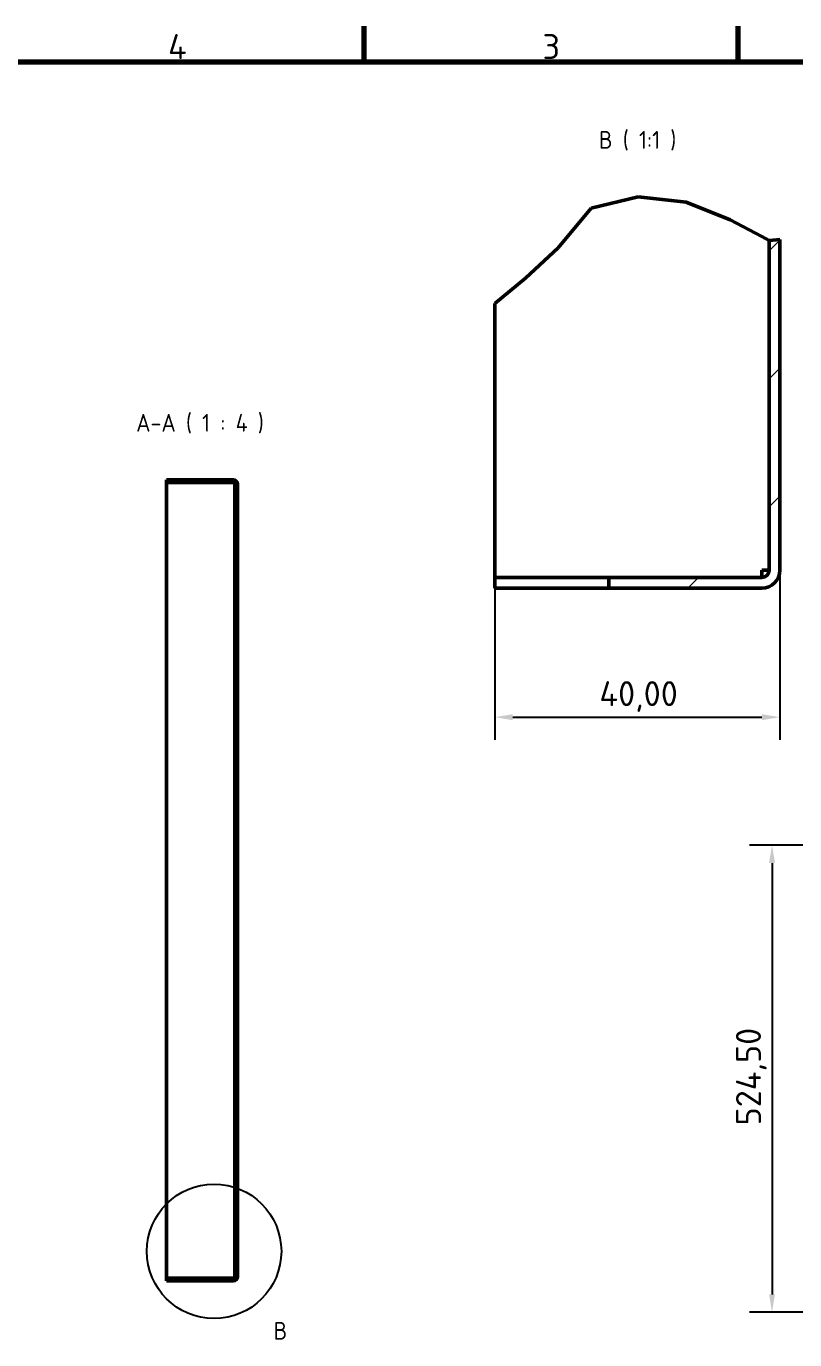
# Model space of a CAD drawing. Header units: millimetres. Extents: x -20 to 3500, y -209 to 1208.
# Drawn here: x 860 to 1292, y 450 to 1188 of the extents above; entities that cross this region are included whole.
import ezdxf

# ---------------------------------------------------------------- set-up
doc = ezdxf.new("R2010")
doc.units = ezdxf.units.MM
doc.header["$LTSCALE"] = 4
for name, color, linetype, lineweight in [('Bemaßung (ISO)', 7, 'Continuous', 25), ('Bruchlinie (ISO)', 7, 'Continuous', 50), ('Detailumgrenzung (ISO)', 7, 'Continuous', 25), ('Rahmen (ISO)', 7, 'Continuous', 70), ('Schraffur (ISO)', 7, 'Continuous', 18), ('Sichtbar (ISO)', 7, 'Continuous', 50), ('Symbol (ISO)', 7, 'Continuous', 25)]:
    doc.layers.add(name, color=color, linetype=linetype, lineweight=lineweight)
doc.styles.add('Bezeichnungstext (DIN)', font='ISOCP.shx')
doc.styles.add('Notiztext (DIN)', font='isocpeur.ttf')
doc.dimstyles.new('Standard (DIN)', dxfattribs={"dimscale": 4, "dimtxt": 3.5, "dimasz": 2.5, "dimexe": 3.175, "dimexo": 0.8, "dimgap": 0.8, "dimtad": 1, "dimrnd": 1e-08, "dimzin": 0, "dimtxsty": 'Notiztext (DIN)', "dimcen": 0.09, "dimdle": 10, "dimclrd": 256, "dimclre": 256, "dimclrt": 256, "dimadec": 0, "dimazin": 0, "dimtfac": 1, "dimtmove": 0, "dimatfit": 3, "dimfxl": 1, "dimtolj": 1, "dimtzin": 0, "dimlwd": -1, "dimlwe": -1, "dimarcsym": 0})

# ---------------------------------------------------------------- blocks, each defined once
blk = doc.blocks.new('Ränder BFE_Rahmen')
at = {"layer": 'Rahmen (ISO)'}
for p, q in [((262.5, 292), (262.5, 297)), ((315, 292), (315, 297)), ((5, 292), (415, 292))]:
    blk.add_line(p, q, dxfattribs=at)
at = {"layer": 'Symbol (ISO)', "char_height": 3.5, "attachment_point": 8, "style": 'Notiztext (DIN)'}
for s, insert in [('4', (236.25, 292.4)), ('3', (288.75, 292.4))]:
    blk.add_mtext(s, dxfattribs=dict(at, insert=insert))
blk = doc.blocks.new('2DDetail0')
at = {"layer": 'Detailumgrenzung (ISO)'}
blk.add_circle((241.41, 125), 9.44, dxfattribs=at)
at = {"layer": 'Detailumgrenzung (ISO)', "insert": (249.77, 112.59), "char_height": 2.5, "attachment_point": 7, "style": 'Bezeichnungstext (DIN)'}
blk.add_mtext('B', dxfattribs=at)
blk = doc.blocks.new('*D20')
at = {"layer": 'Bemaßung (ISO)', "transparency": 16777216}
for p, q in [((1283.38, 879.28), (1283.38, 787.28)), ((1123.38, 875.28), (1123.38, 787.28)), ((1133.38, 799.98), (1273.38, 799.98))]:
    blk.add_line(p, q, dxfattribs=at)
for points in [[(1133.38, 801.64), (1133.38, 798.31), (1123.38, 799.98)], [(1273.38, 801.64), (1273.38, 798.31), (1283.38, 799.98)]]:
    blk.add_solid(points, dxfattribs=at)
at = {"layer": 'Defpoints', "color": 0, "transparency": 16777216}
for p in [(1123.38, 878.48), (1283.38, 882.48), (1283.38, 799.98)]:
    blk.add_point(p, dxfattribs=at)
at = {"layer": 'Bemaßung (ISO)', "transparency": 16777216, "insert": (1182.03, 811.58), "char_height": 14, "attachment_point": 4, "style": 'Notiztext (DIN)'}
blk.add_mtext('\\A1;40,00', dxfattribs=at)
blk = doc.blocks.new('*D23')
at = {"layer": 'Bemaßung (ISO)', "transparency": 16777216}
for p, q in [((1356.35, 728.07), (1266.33, 728.07)), ((1279.03, 718.07), (1279.03, 475.82)), ((1356.35, 465.82), (1266.33, 465.82))]:
    blk.add_line(p, q, dxfattribs=at)
for points in [[(1277.36, 718.07), (1280.69, 718.07), (1279.03, 728.07)], [(1277.36, 475.82), (1280.69, 475.82), (1279.03, 465.82)]]:
    blk.add_solid(points, dxfattribs=at)
at = {"layer": 'Defpoints', "color": 0, "transparency": 16777216}
for p in [(1359.55, 728.07), (1279.03, 465.82), (1359.55, 465.82)]:
    blk.add_point(p, dxfattribs=at)
at = {"layer": 'Bemaßung (ISO)', "transparency": 16777216, "insert": (1267.43, 570.69), "char_height": 14, "attachment_point": 4, "rotation": 90, "style": 'Notiztext (DIN)'}
blk.add_mtext('\\A1;524,50', dxfattribs=at)

msp = doc.modelspace()

# ---------------------------------------------------------------- hatches: boundary and pattern name
at = {"layer": 'Schraffur (ISO)'}
h = msp.add_hatch(dxfattribs=at)
h.set_pattern_fill('ANSI31', color=256, scale=406.4, style=0)
h.set_pattern_definition([(45, (0, 0), (-35.921, 35.921), [])])
edge = h.paths.add_edge_path()
edge.add_line((1277.5654, 1067.6696), (1283.3811, 1068.1636))
edge.add_line((1283.3811, 1068.1636), (1283.3811, 882.4813))
edge.add_ellipse((1273.3811, 882.4813), major_axis=(10, 0), ratio=1, start_angle=270, end_angle=360, ccw=False)
edge.add_line((1273.3811, 872.4813), (1187.3811, 872.4813))
edge.add_line((1187.3811, 872.4813), (1187.3811, 878.4813))
edge.add_line((1187.3811, 878.4813), (1273.3811, 878.4813))
edge.add_ellipse((1273.3811, 882.4813), major_axis=(0, -4), ratio=1, start_angle=0, end_angle=90)
edge.add_line((1277.3811, 882.4813), (1277.3811, 1067.7665))
edge.add_line((1277.3811, 1067.7665), (1277.5654, 1067.6696))
h = msp.add_hatch(dxfattribs=at)
h.set_pattern_fill('ANSI31', color=256, scale=101.6, style=0)
h.set_pattern_definition([(45, (0, 0), (-8.98026, 8.98026), [])])
h.paths.add_polyline_path([(977.3078, 687.4389), (978.8078, 687.4389), (978.8078, 691.5039), (977.3078, 691.5039)])
h.paths.add_polyline_path([(978.8078, 613.2222), (977.3078, 613.2222), (977.3078, 586.4675), (978.8078, 586.4675)])
h.paths.add_polyline_path([(977.3078, 541.0841), (978.8078, 541.0841), (978.8078, 577.349), (977.3078, 577.349)])
h.paths.add_polyline_path([(978.8078, 724.1477), (977.3078, 724.1477), (977.3078, 720.5669), (978.8078, 720.5669)])
h.paths.add_polyline_path([(978.8078, 731.9921), (977.3078, 731.9921), (977.3078, 728.5924), (978.8078, 728.5924)])
h.paths.add_polyline_path([(978.8078, 716.1222), (977.3078, 716.1222), (977.3078, 700.564), (978.8078, 700.564)])
h.paths.add_polyline_path([(977.3078, 765.8319), (978.8078, 765.8319), (978.8078, 787.868), (977.3078, 787.868)])
h.paths.add_polyline_path([(978.8078, 756.7134), (977.3078, 756.7134), (977.3078, 736.4368), (978.8078, 736.4368)])
h.paths.add_polyline_path([(977.3078, 656.8453), (978.8078, 656.8453), (978.8078, 683.2728), (977.3078, 683.2728)])
h.paths.add_polyline_path([(978.8078, 649.0859), (977.3078, 649.0859), (977.3078, 622.3403), (978.8078, 622.3403)])
h.paths.add_polyline_path([(977.3078, 844.0555), (978.8078, 844.0555), (978.8078, 859.6137), (977.3078, 859.6137)])
h.paths.add_polyline_path([(978.8078, 832.0636), (977.3078, 832.0636), (977.3078, 808.1826), (978.8078, 808.1826)])
edge = h.paths.add_edge_path()
edge.add_line((954.8078, 484.8431), (954.8078, 483.3431))
edge.add_line((954.8078, 483.3431), (976.3078, 483.3431))
edge.add_ellipse((976.3078, 485.8431), major_axis=(2.5, 0), ratio=1, start_angle=270, end_angle=360)
edge.add_line((978.8078, 485.8431), (978.8078, 536.6087))
edge.add_line((978.8078, 536.6087), (977.3078, 536.6087))
edge.add_line((977.3078, 536.6087), (977.3078, 485.8431))
edge.add_ellipse((976.3078, 485.8431), major_axis=(0, -1), ratio=1, start_angle=0, end_angle=90, ccw=False)
edge.add_line((976.3078, 484.8431), (954.8078, 484.8431))
edge = h.paths.add_edge_path()
edge.add_line((938.8078, 931.8431), (976.3078, 931.8431))
edge.add_ellipse((976.3078, 930.8431), major_axis=(1, 0), ratio=1, start_angle=0, end_angle=90, ccw=False)
edge.add_line((977.3078, 930.8431), (977.3078, 879.9284))
edge.add_line((977.3078, 879.9284), (978.8078, 879.9284))
edge.add_line((978.8078, 879.9284), (978.8078, 930.8431))
edge.add_ellipse((976.3078, 930.8431), major_axis=(0, 2.5), ratio=1, start_angle=270, end_angle=360)
edge.add_line((976.3078, 933.3431), (938.8078, 933.3431))
edge.add_line((938.8078, 933.3431), (938.8078, 931.8431))

# ---------------------------------------------------------------- linework, layer by layer
at = {"layer": 'Bruchlinie (ISO)'}
for p, q in [((1177.3781, 1085.772), (1203.7673, 1092.2075)), ((1203.7673, 1092.2075), (1230.7661, 1089.2298)), ((1158.9497, 1063.4792), (1177.3781, 1085.772)), ((1230.7661, 1089.2298), (1255.4852, 1079.2787)), ((1255.4852, 1079.2787), (1273.3811, 1069.8696)), ((1273.3811, 1069.8696), (1277.3811, 1067.7665)), ((1140.5767, 1046.5732), (1158.9497, 1063.4792)), ((1277.3811, 1067.7665), (1277.5654, 1067.6696)), ((1277.5654, 1067.6696), (1283.3811, 1068.1636)), ((1123.3811, 1032.2355), (1140.5767, 1046.5732))]:
    msp.add_line(p, q, dxfattribs=at)
at = {"layer": 'Sichtbar (ISO)'}
for p, q in [((1277.3811, 1067.7665), (1277.3811, 882.4813)), ((1283.3811, 882.4813), (1283.3811, 1068.1636)), ((1123.3811, 878.4813), (1123.3811, 1032.2355)), ((976.3078, 933.3431), (938.8078, 933.3431)), ((938.8078, 933.3431), (938.8078, 931.8431)), ((938.8078, 931.8431), (976.3078, 931.8431)), ((938.8078, 484.8431), (938.8078, 931.8431)), ((976.3078, 930.8431), (976.3078, 931.8431)), ((976.3078, 930.8431), (976.4073, 930.8431)), ((977.3078, 930.8431), (976.4073, 930.8431)), ((977.3078, 930.8431), (977.3078, 879.9284)), ((978.8078, 879.9284), (978.8078, 930.8431)), ((977.3078, 879.9284), (978.8078, 879.9284)), ((977.3078, 875.4837), (977.3078, 879.9284)), ((978.8078, 879.9284), (978.8078, 875.4837)), ((1123.3811, 878.4813), (1171.3811, 878.4813)), ((1123.3811, 872.4813), (1123.3811, 878.4813)), ((1171.3811, 878.4813), (1187.3811, 878.4813)), ((1273.3811, 878.4813), (1187.3811, 878.4813)), ((1187.3811, 878.4813), (1187.3811, 872.4813)), ((1273.7789, 882.4813), (1273.3811, 882.4813)), ((1273.3811, 878.4813), (1273.3811, 882.4813)), ((1277.3811, 882.4813), (1273.7789, 882.4813)), ((977.3078, 859.6137), (977.3078, 875.4837)), ((978.8078, 875.4837), (977.3078, 875.4837)), ((978.8078, 875.4837), (978.8078, 859.6137)), ((1171.3811, 872.4813), (1123.3811, 872.4813)), ((1187.3811, 872.4813), (1171.3811, 872.4813)), ((1187.3811, 872.4813), (1273.3811, 872.4813)), ((978.8078, 859.6137), (977.3078, 859.6137)), ((977.3078, 859.6137), (977.3078, 844.0555)), ((978.8078, 844.0555), (978.8078, 859.6137)), ((977.3078, 844.0555), (978.8078, 844.0555)), ((977.3078, 833.3269), (977.3078, 844.0555)), ((978.8078, 844.0555), (978.8078, 833.3269)), ((977.3078, 832.0636), (977.3078, 833.3269)), ((978.8078, 833.3269), (977.3078, 833.3269)), ((978.8078, 832.0636), (977.3078, 832.0636)), ((977.3078, 832.0636), (977.3078, 808.1826)), ((978.8078, 833.3269), (978.8078, 832.0636)), ((978.8078, 808.1826), (978.8078, 832.0636)), ((977.3078, 808.1826), (978.8078, 808.1826)), ((977.3078, 787.868), (977.3078, 808.1826)), ((978.8078, 808.1826), (978.8078, 787.868)), ((978.8078, 787.868), (977.3078, 787.868)), ((977.3078, 787.868), (977.3078, 765.8319)), ((978.8078, 765.8319), (978.8078, 787.868)), ((977.3078, 765.8319), (978.8078, 765.8319)), ((977.3078, 762.0967), (977.3078, 765.8319)), ((978.8078, 762.0967), (977.3078, 762.0967)), ((977.3078, 756.7134), (977.3078, 762.0967)), ((978.8078, 765.8319), (978.8078, 762.0967)), ((978.8078, 762.0967), (978.8078, 756.7134)), ((978.8078, 756.7134), (977.3078, 756.7134)), ((977.3078, 756.7134), (977.3078, 736.4368)), ((978.8078, 736.4368), (978.8078, 756.7134)), ((977.3078, 736.4368), (978.8078, 736.4368)), ((977.3078, 731.9921), (977.3078, 736.4368)), ((978.8078, 731.9921), (977.3078, 731.9921)), ((977.3078, 731.9921), (977.3078, 728.5924)), ((978.8078, 736.4368), (978.8078, 731.9921)), ((978.8078, 728.5924), (978.8078, 731.9921)), ((977.3078, 728.5924), (978.8078, 728.5924)), ((977.3078, 724.1477), (977.3078, 728.5924)), ((978.8078, 724.1477), (977.3078, 724.1477)), ((977.3078, 724.1477), (977.3078, 720.5669)), ((978.8078, 728.5924), (978.8078, 724.1477)), ((978.8078, 720.5669), (978.8078, 724.1477)), ((977.3078, 720.5669), (978.8078, 720.5669)), ((977.3078, 716.1222), (977.3078, 720.5669)), ((978.8078, 716.1222), (977.3078, 716.1222)), ((977.3078, 716.1222), (977.3078, 700.564)), ((978.8078, 720.5669), (978.8078, 716.1222)), ((978.8078, 700.564), (978.8078, 716.1222)), ((977.3078, 700.564), (978.8078, 700.564)), ((977.3078, 691.5039), (977.3078, 700.564)), ((978.8078, 700.564), (978.8078, 691.5039)), ((977.3078, 691.5039), (977.3078, 687.4389)), ((978.8078, 691.5039), (977.3078, 691.5039)), ((977.3078, 687.4389), (978.8078, 687.4389)), ((977.3078, 683.2728), (977.3078, 687.4389)), ((978.8078, 687.4389), (978.8078, 691.5039)), ((978.8078, 687.4389), (978.8078, 683.2728)), ((978.8078, 683.2728), (977.3078, 683.2728)), ((977.3078, 683.2728), (977.3078, 656.8453)), ((978.8078, 656.8453), (978.8078, 683.2728)), ((977.3078, 656.8453), (978.8078, 656.8453)), ((977.3078, 654.1018), (977.3078, 656.8453)), ((978.8078, 656.8453), (978.8078, 654.1018)), ((977.3078, 649.0859), (977.3078, 654.1018)), ((978.8078, 654.1018), (977.3078, 654.1018)), ((978.8078, 654.1018), (978.8078, 649.0859)), ((978.8078, 649.0859), (977.3078, 649.0859)), ((977.3078, 649.0859), (977.3078, 622.3403)), ((978.8078, 622.3403), (978.8078, 649.0859)), ((977.3078, 622.3403), (978.8078, 622.3403)), ((977.3078, 618.6051), (977.3078, 622.3403)), ((978.8078, 622.3403), (978.8078, 618.6051)), ((977.3078, 613.2222), (977.3078, 618.6051)), ((978.8078, 618.6051), (977.3078, 618.6051)), ((978.8078, 613.2222), (977.3078, 613.2222)), ((977.3078, 613.2222), (977.3078, 586.4675)), ((978.8078, 618.6051), (978.8078, 613.2222)), ((978.8078, 586.4675), (978.8078, 613.2222)), ((977.3078, 586.4675), (978.8078, 586.4675)), ((977.3078, 582.7322), (977.3078, 586.4675)), ((978.8078, 586.4675), (978.8078, 582.7322)), ((977.3078, 577.349), (977.3078, 582.7322)), ((978.8078, 582.7322), (977.3078, 582.7322)), ((978.8078, 577.349), (977.3078, 577.349)), ((977.3078, 577.349), (977.3078, 541.0841)), ((978.8078, 582.7322), (978.8078, 577.349)), ((978.8078, 541.0841), (978.8078, 577.349)), ((977.3078, 541.0841), (978.8078, 541.0841)), ((977.3078, 540.9238), (977.3078, 541.0841)), ((977.3078, 538.583), (977.3078, 540.9238)), ((977.3078, 537.0993), (977.3078, 538.583)), ((978.8078, 541.0841), (978.8078, 540.9238)), ((978.8078, 540.9238), (978.8078, 538.583)), ((978.8078, 538.583), (978.8078, 537.0993)), ((977.3078, 536.6087), (977.3078, 537.0993)), ((978.8078, 536.6087), (977.3078, 536.6087)), ((977.3078, 536.6087), (977.3078, 485.8431)), ((978.8078, 537.0993), (978.8078, 536.6087)), ((978.8078, 485.8431), (978.8078, 536.6087)), ((938.8078, 484.8431), (950.8078, 484.8431)), ((938.8078, 483.3431), (938.8078, 484.8431)), ((950.8078, 483.3431), (938.8078, 483.3431)), ((950.8078, 484.8431), (954.8078, 484.8431)), ((954.8078, 483.3431), (950.8078, 483.3431)), ((954.8078, 484.8431), (954.8078, 483.3431)), ((976.3078, 484.8431), (954.8078, 484.8431)), ((954.8078, 483.3431), (976.3078, 483.3431)), ((976.3078, 484.8431), (976.3078, 485.8431)), ((976.4073, 485.8431), (976.3078, 485.8431)), ((977.3078, 485.8431), (976.4073, 485.8431))]:
    msp.add_line(p, q, dxfattribs=at)
for centre, radius, start, end in [((976.3078, 930.8431), 2.5, 0, 90), ((976.3078, 930.8431), 1, 0, 90), ((1273.3811, 882.4813), 4, 270, 0), ((1273.3811, 882.4813), 10, 270, 0), ((976.3078, 485.8431), 2.5, 270, 0), ((976.3078, 485.8431), 1, 270, 0)]:
    msp.add_arc(centre, radius, start, end, dxfattribs=at)

# ---------------------------------------------------------------- block references
at = {"xscale": 4, "yscale": 4, "zscale": 4}
msp.add_blockref('Ränder BFE_Rahmen', (0, 0), dxfattribs=at)
at = {"layer": 'Detailumgrenzung (ISO)', "xscale": 4, "yscale": 4, "zscale": 4}
msp.add_blockref('2DDetail0', (0, 0), dxfattribs=at)

# ---------------------------------------------------------------- texts
at = {"layer": 'Symbol (ISO)', "char_height": 10, "attachment_point": 7, "style": 'Bezeichnungstext (DIN)'}
for s, insert in [('B ( 1:1 )', (1181.8166, 1118.2075)), ('A-A ( 1 : 4 )', (921.829, 959.3431))]:
    msp.add_mtext(s, dxfattribs=dict(at, insert=insert))

# ---------------------------------------------------------------- dimensions: what is measured, and where the dimension line sits
at = {"layer": 'Bemaßung (ISO)'}
dim = msp.add_linear_dim(base=(1283.3811, 799.9766), p1=(1123.3811, 878.4813), p2=(1283.3811, 882.4813), dimstyle='Standard (DIN)', override={"dimgap": 0.8, "dimdec": 2, "dimlfac": 0.25, "dimtol": 0, "dimlim": 0, "dimtp": 0, "dimtm": 0, "dimtdec": 2, "dimtofl": 0, "dimatfit": 1}, dxfattribs=at)
dim.commit()
dim.dimension.update_dxf_attribs({"geometry": '*D20', "text_midpoint": (1203.3811, 799.9766), "dimtype": 160})
dim = msp.add_linear_dim(base=(1279.0281, 465.8178), p1=(1359.549, 728.0678), p2=(1359.549, 465.8178), angle=270, dimstyle='Standard (DIN)', override={"dimgap": 0.8, "dimdec": 2, "dimlfac": 2, "dimtol": 0, "dimlim": 0, "dimtp": 0, "dimtm": 0, "dimtdec": 2, "dimtofl": 0, "dimatfit": 1}, dxfattribs=at)
dim.commit()
dim.dimension.update_dxf_attribs({"geometry": '*D23', "text_midpoint": (1279.0281, 596.9428), "dimtype": 160})

doc.saveas('drawing.dxf')
